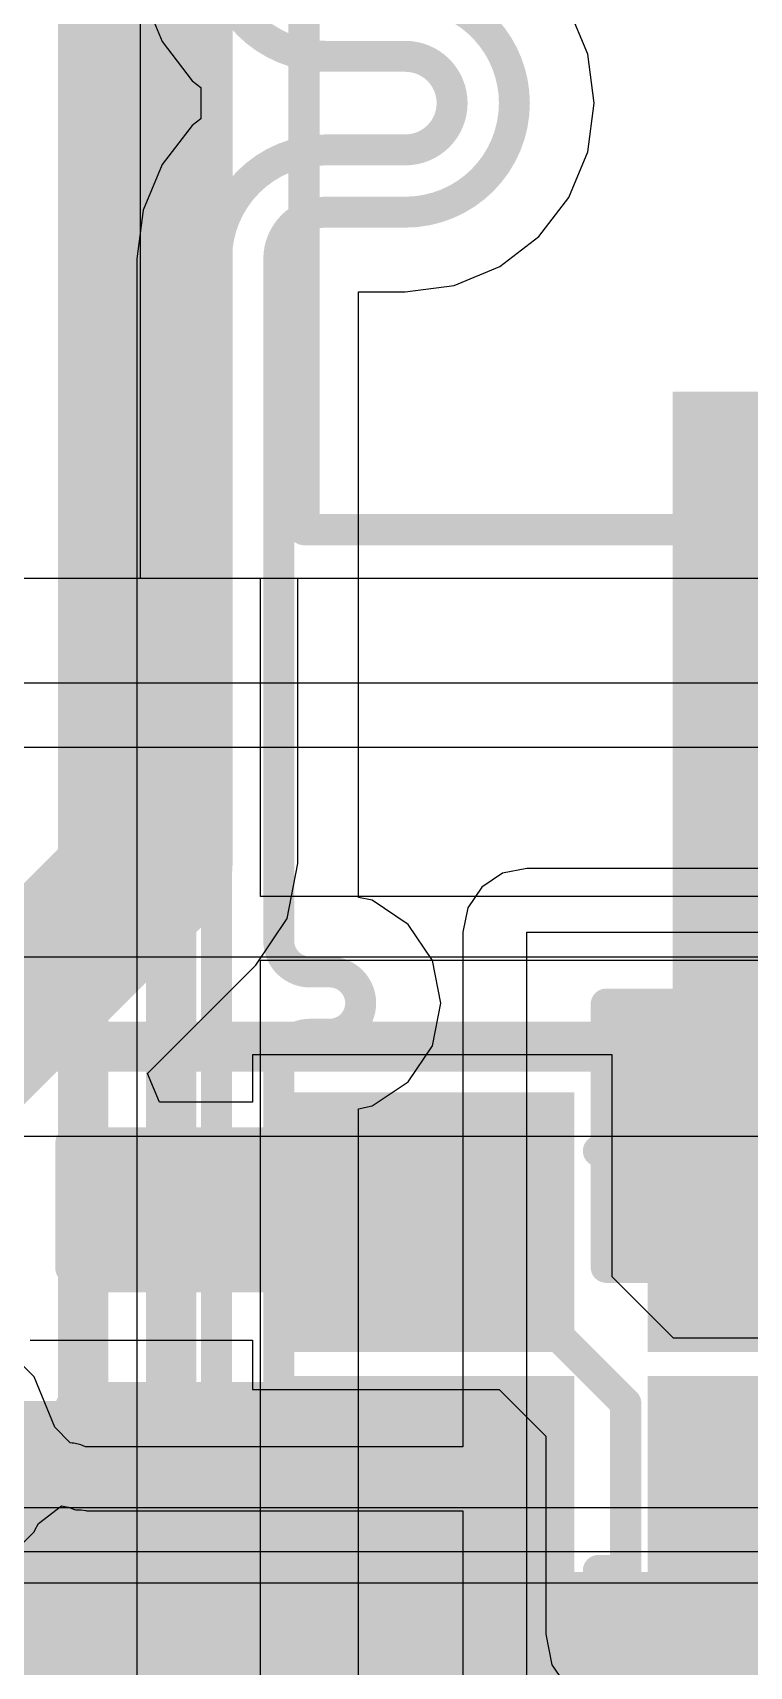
# Model space of a CAD drawing. Header units: inches. Extents: x 0 to 5271, y 0 to 5417.
# Drawn here: x 102.57 to 105.48, y 85.57 to 92.2 of the extents above; entities that cross this region are included whole.
import ezdxf

# ---------------------------------------------------------------- set-up
doc = ezdxf.new("R2010")
doc.units = ezdxf.units.IN
for name, color, linetype in [('Bottom Layer', 5, 'Continuous'), ('Bottom Overlay', 54, 'Continuous'), ('Bottom Paste', 16, 'Continuous'), ('Bottom Solder', 6, 'Continuous'), ('L2_GND1', 16, 'Continuous'), ('L3_SIG1', 76, 'Continuous'), ('L4_PWR', 90, 'Continuous'), ('L5_GND2', 156, 'Continuous'), ('L6_SIG2', 130, 'Continuous'), ('Top Layer', 1, 'Continuous'), ('Top Overlay', 2, 'Continuous'), ('Top Paste', 8, 'Continuous'), ('Top Solder', 216, 'Continuous')]:
    doc.layers.add(name, color=color, linetype=linetype)

# ---------------------------------------------------------------- blocks, each defined once
blk = doc.blocks.new('Q22FA12800090_B_414')
at = {"layer": 'Bottom Layer'}
for points in [[(-0.4749571399999999, 1.57499558), (0.4750435, 1.57499558), (0.4750435, 0.72499474), (-0.4749571399999999, 0.72499474)], [(0.97502726, 1.57499558), (1.9250279, 1.57499558), (1.9250279, 0.72499474), (0.97502726, 0.72499474)], [(-0.4749571399999999, 0.42498518), (0.4750435, 0.42498518), (0.4750435, -0.42501566), (-0.4749571399999999, -0.42501566)], [(0.97502726, 0.42498518), (1.9250279, 0.42498518), (1.9250279, -0.42501566), (0.97502726, -0.42501566)]]:
    blk.add_hatch(color=5, dxfattribs=at).paths.add_polyline_path(points)
at = {"layer": 'Bottom Paste'}
for points in [[(-0.4749571399999999, 1.57499558), (0.4750435, 1.57499558), (0.4750435, 0.72499474), (-0.4749571399999999, 0.72499474)], [(0.97502726, 1.57499558), (1.9250279, 1.57499558), (1.9250279, 0.72499474), (0.97502726, 0.72499474)], [(-0.4749571399999999, 0.42498518), (0.4750435, 0.42498518), (0.4750435, -0.42501566), (-0.4749571399999999, -0.42501566)], [(0.97502726, 0.42498518), (1.9250279, 0.42498518), (1.9250279, -0.42501566), (0.97502726, -0.42501566)]]:
    blk.add_hatch(color=16, dxfattribs=at).paths.add_polyline_path(points)
at = {"layer": 'Bottom Solder'}
for points in [[(-0.5765571399999999, 1.67659558), (0.5766435, 1.67659558), (0.5766435, 0.6233947400000001), (-0.5765571399999999, 0.6233947400000001)], [(0.8734272599999999, 1.67659558), (2.0266279, 1.67659558), (2.0266279, 0.6233947400000001), (0.8734272599999999, 0.6233947400000001)], [(-0.5765571399999999, 0.52658518), (0.5766435, 0.52658518), (0.5766435, -0.5266156599999999), (-0.5765571399999999, -0.5266156599999999)], [(0.8734272599999999, 0.52658518), (2.0266279, 0.52658518), (2.0266279, -0.5266156599999999), (0.8734272599999999, -0.5266156599999999)]]:
    blk.add_hatch(color=6, dxfattribs=at).paths.add_polyline_path(points)
at = {"layer": 'Bottom Overlay'}
for points in [[(0.77580998, 1.41318996, 0.127, 0.127, 0), (0.67420998, 1.41318996, 0.127, 0.127, 0)], [(-0.6973900199999999, 0.04158996, 0.127, 0.127, 0), (-0.6973900199999999, -0.11081004, 0.127, 0.127, 0)], [(-0.62119002, -0.03461004, 0.127, 0.127, 0), (-0.6973900199999999, 0.04158996, 0.127, 0.127, 0)], [(-0.62119002, -0.03461004, 0.127, 0.127, 0), (-0.6973900199999999, -0.11081004, 0.127, 0.127, 0)], [(0.77580998, -0.28861004, 0.127, 0.127, 0), (0.67420998, -0.28861004, 0.127, 0.127, 0)]]:
    blk.add_lwpolyline(points, format="xyseb", dxfattribs=at)
for points in [[(0.6424599799999999, 1.41318996, 0.0635, 0.0635, 1), (0.70595998, 1.41318996, 0.0635, 0.0635, 1)], [(0.74405998, 1.41318996, 0.0635, 0.0635, 1), (0.80755998, 1.41318996, 0.0635, 0.0635, 1)], [(-0.72914002, 0.04158996, 0.0635, 0.0635, 1), (-0.6656400199999999, 0.04158996, 0.0635, 0.0635, 1)], [(-0.72914002, 0.04158996, 0.0635, 0.0635, 1), (-0.6656400199999999, 0.04158996, 0.0635, 0.0635, 1)], [(-0.65294002, -0.03461004, 0.0635, 0.0635, 1), (-0.58944002, -0.03461004, 0.0635, 0.0635, 1)], [(-0.65294002, -0.03461004, 0.0635, 0.0635, 1), (-0.58944002, -0.03461004, 0.0635, 0.0635, 1)], [(-0.72914002, -0.11081004, 0.0635, 0.0635, 1), (-0.6656400199999999, -0.11081004, 0.0635, 0.0635, 1)], [(-0.72914002, -0.11081004, 0.0635, 0.0635, 1), (-0.6656400199999999, -0.11081004, 0.0635, 0.0635, 1)], [(0.6424599799999999, -0.28861004, 0.0635, 0.0635, 1), (0.70595998, -0.28861004, 0.0635, 0.0635, 1)], [(0.74405998, -0.28861004, 0.0635, 0.0635, 1), (0.80755998, -0.28861004, 0.0635, 0.0635, 1)]]:
    blk.add_lwpolyline(points, format="xyseb", close=True, dxfattribs=at)
blk = doc.blocks.new('RES_0603_467')
at = {"layer": 'Top Layer'}
for points in [[(-0.3809542799999999, 0.4444898399999999), (-0.38095428, -0.44451016), (-1.14295428, -0.4445101599999999), (-1.14295428, 0.4444898400000001)], [(1.14304572, 0.4444898399999999), (1.14304572, -0.44451016), (0.3810457199999999, -0.4445101599999999), (0.38104572, 0.4444898400000001)]]:
    blk.add_hatch(color=1, dxfattribs=at).paths.add_polyline_path(points)
at = {"layer": 'Top Paste'}
for points in [[(-0.3809542799999999, 0.4444898399999999), (-0.38095428, -0.44451016), (-1.14295428, -0.4445101599999999), (-1.14295428, 0.4444898400000001)], [(1.14304572, 0.4444898399999999), (1.14304572, -0.44451016), (0.3810457199999999, -0.4445101599999999), (0.38104572, 0.4444898400000001)]]:
    blk.add_hatch(color=8, dxfattribs=at).paths.add_polyline_path(points)
at = {"layer": 'Top Solder'}
for points in [[(-0.27935428, 0.5460898399999999), (-0.2793542800000001, -0.54611016), (-1.24455428, -0.5461101599999999), (-1.24455428, 0.54608984)], [(1.24464572, 0.5460898399999999), (1.24464572, -0.54611016), (0.2794457199999999, -0.5461101599999999), (0.2794457200000001, 0.54608984)]]:
    blk.add_hatch(color=216, dxfattribs=at).paths.add_polyline_path(points)
at = {"layer": 'Top Overlay'}
for points in [[(-1.21915428, 0.53338984, 0.127, 0.127, 0), (1.21924572, 0.53338984, 0.127, 0.127, 0)], [(-1.21915428, -0.53341016, 0.127, 0.127, 0), (-1.21915428, 0.53338984, 0.127, 0.127, 0)], [(1.21924572, -0.53341016, 0.127, 0.127, 0), (1.21924572, 0.53338984, 0.127, 0.127, 0)], [(-1.21915428, -0.53341016, 0.127, 0.127, 0), (1.21924572, -0.53341016, 0.127, 0.127, 0)]]:
    blk.add_lwpolyline(points, format="xyseb", dxfattribs=at)
for points in [[(-1.25090428, 0.53338984, 0.0635, 0.0635, 1), (-1.18740428, 0.53338984, 0.0635, 0.0635, 1)], [(-1.25090428, 0.53338984, 0.0635, 0.0635, 1), (-1.18740428, 0.53338984, 0.0635, 0.0635, 1)], [(1.18749572, 0.53338984, 0.0635, 0.0635, 1), (1.25099572, 0.53338984, 0.0635, 0.0635, 1)], [(1.18749572, 0.53338984, 0.0635, 0.0635, 1), (1.25099572, 0.53338984, 0.0635, 0.0635, 1)], [(-1.25090428, -0.53341016, 0.0635, 0.0635, 1), (-1.18740428, -0.53341016, 0.0635, 0.0635, 1)], [(-1.25090428, -0.53341016, 0.0635, 0.0635, 1), (-1.18740428, -0.53341016, 0.0635, 0.0635, 1)], [(1.18749572, -0.53341016, 0.0635, 0.0635, 1), (1.25099572, -0.53341016, 0.0635, 0.0635, 1)], [(1.18749572, -0.53341016, 0.0635, 0.0635, 1), (1.25099572, -0.53341016, 0.0635, 0.0635, 1)]]:
    blk.add_lwpolyline(points, format="xyseb", close=True, dxfattribs=at)
blk = doc.blocks.new('HR911130C_519')
at = {"layer": 'Top Overlay'}
for points in [[(-8.00102032, -8.56943422, 0.127, 0.127, 0), (-8.00102032, 12.76656578, 0.127, 0.127, 0)], [(-8.00102032, -8.56943422, 0.127, 0.127, 0), (8.000979679999999, -8.56943422, 0.127, 0.127, 0)]]:
    blk.add_lwpolyline(points, format="xyseb", dxfattribs=at)
blk.add_lwpolyline([(-8.03277032, -8.56943422, 0.0635, 0.0635, 1), (-7.96927032, -8.56943422, 0.0635, 0.0635, 1)], format="xyseb", close=True, dxfattribs=at)
blk.add_lwpolyline([(-8.03277032, -8.56943422, 0.0635, 0.0635, 1), (-7.96927032, -8.56943422, 0.0635, 0.0635, 1)], format="xyseb", close=True, dxfattribs=at)
blk = doc.blocks.new('CAP_0402_B_595')
at = {"layer": 'Bottom Layer'}
for points in [[(-0.2412746, 0.31749746), (-0.2412746, -0.31750254), (-0.6984746, -0.31750254), (-0.6984746, 0.31749746)], [(0.6985254, 0.31749746), (0.6985254, -0.31750254), (0.2413254, -0.31750254), (0.2413254, 0.31749746)]]:
    blk.add_hatch(color=5, dxfattribs=at).paths.add_polyline_path(points)
at = {"layer": 'Bottom Paste'}
for points in [[(-0.2412746, 0.31749746), (-0.2412746, -0.31750254), (-0.6984746, -0.31750254), (-0.6984746, 0.31749746)], [(0.6985254, 0.31749746), (0.6985254, -0.31750254), (0.2413254, -0.31750254), (0.2413254, 0.31749746)]]:
    blk.add_hatch(color=16, dxfattribs=at).paths.add_polyline_path(points)
at = {"layer": 'Bottom Solder'}
for points in [[(-0.18127472, 0.37749734), (-0.1812747199999999, -0.37750242), (-0.75847448, -0.37750242), (-0.75847448, 0.37749734)], [(0.75852528, 0.37749734), (0.75852528, -0.37750242), (0.18132552, -0.37750242), (0.18132552, 0.37749734)]]:
    blk.add_hatch(color=6, dxfattribs=at).paths.add_polyline_path(points)
at = {"layer": 'Bottom Overlay'}
for points in [[(-0.7873745999999999, 0.40639746, 0.127, 0.127, 0), (-0.2793746, 0.40639746, 0.127, 0.127, 0)], [(-0.7873745999999999, 0.40639746, 0.127, 0.127, 0), (-0.7873745999999999, -0.40640254, 0.127, 0.127, 0)], [(0.2794254, 0.40639746, 0.127, 0.127, 0), (0.7874253999999999, 0.40639746, 0.127, 0.127, 0)], [(0.7874253999999999, 0.40639746, 0.127, 0.127, 0), (0.7874253999999999, -0.40640254, 0.127, 0.127, 0)], [(-0.7873745999999999, -0.40640254, 0.127, 0.127, 0), (-0.2793746, -0.40640254, 0.127, 0.127, 0)], [(0.2794254, -0.40640254, 0.127, 0.127, 0), (0.7874253999999999, -0.40640254, 0.127, 0.127, 0)]]:
    blk.add_lwpolyline(points, format="xyseb", dxfattribs=at)
for points in [[(-0.8191246, 0.40639746, 0.0635, 0.0635, 1), (-0.7556246, 0.40639746, 0.0635, 0.0635, 1)], [(-0.8191246, 0.40639746, 0.0635, 0.0635, 1), (-0.7556246, 0.40639746, 0.0635, 0.0635, 1)], [(-0.3111246, 0.40639746, 0.0635, 0.0635, 1), (-0.2476246, 0.40639746, 0.0635, 0.0635, 1)], [(0.2476754, 0.40639746, 0.0635, 0.0635, 1), (0.3111754, 0.40639746, 0.0635, 0.0635, 1)], [(0.7556754, 0.40639746, 0.0635, 0.0635, 1), (0.8191754, 0.40639746, 0.0635, 0.0635, 1)], [(0.7556754, 0.40639746, 0.0635, 0.0635, 1), (0.8191754, 0.40639746, 0.0635, 0.0635, 1)], [(-0.8191246, -0.40640254, 0.0635, 0.0635, 1), (-0.7556246, -0.40640254, 0.0635, 0.0635, 1)], [(-0.8191246, -0.40640254, 0.0635, 0.0635, 1), (-0.7556246, -0.40640254, 0.0635, 0.0635, 1)], [(-0.3111246, -0.40640254, 0.0635, 0.0635, 1), (-0.2476246, -0.40640254, 0.0635, 0.0635, 1)], [(0.2476754, -0.40640254, 0.0635, 0.0635, 1), (0.3111754, -0.40640254, 0.0635, 0.0635, 1)], [(0.7556754, -0.40640254, 0.0635, 0.0635, 1), (0.8191754, -0.40640254, 0.0635, 0.0635, 1)], [(0.7556754, -0.40640254, 0.0635, 0.0635, 1), (0.8191754, -0.40640254, 0.0635, 0.0635, 1)]]:
    blk.add_lwpolyline(points, format="xyseb", close=True, dxfattribs=at)

msp = doc.modelspace()

# ---------------------------------------------------------------- hatches: boundary and pattern name
at = {"layer": 'Bottom Layer'}
for points in [[(105.16694232, 87.17000091999999), (106.58134132, 87.17000091999999), (106.58134132, 90.7421858), (105.16694232, 90.7421858)], [(105.16694232, 86.89045868), (107.21634132, 86.89045868), (107.21634132, 87.37416103999999), (105.16694232, 87.37416103999999)], [(104.6239081, 85.69150248), (104.6239081, 86.64914852), (101.91180786, 86.64914852), (101.91180786, 85.69150248)]]:
    msp.add_hatch(color=5, dxfattribs=at).paths.add_polyline_path(points)

# ---------------------------------------------------------------- linework, layer by layer
for p, q in [((103.007541, 110.00000098), (103.007541, 89.98614463999999)), ((103.007541, 89.98614463999999), (139.39500696, 89.98614463999999)), ((103.64735684, 88.82908828), (103.64735684, 89.98614463999999)), ((103.64735684, 89.98614463999999), (106.5484026, 89.98614463999999)), ((103.60300336, 88.60610168), (103.64735684, 88.82908828)), ((103.47668916, 88.41705963999999), (103.60300336, 88.60610168)), ((103.03722598, 87.97759646), (103.47668916, 88.41705963999999)), ((104.92095856, 88.053164), (103.46295792, 88.053164)), ((103.46295792, 88.053164), (103.46295792, 87.86026369999999)), ((104.92095856, 87.15297276), (104.92095856, 88.053164)), ((103.08582888, 87.86026369999999), (103.03722598, 87.97759646)), ((103.46295792, 87.86026369999999), (103.08582888, 87.86026369999999)), ((105.17077772, 86.9031536), (104.92095856, 87.15297276)), ((102.56167956, 86.8950637), (103.46295792, 86.8950637)), ((103.46295792, 86.8950637), (103.46295792, 86.69516316)), ((106.37094296, 86.9031536), (105.17077772, 86.9031536)), ((103.46295792, 86.69516316), (104.46314896, 86.69516316)), ((104.46314896, 86.69516316), (104.65272186, 86.50559026)), ((104.65272186, 86.50559026), (104.65272186, 85.70297312)), ((104.65272186, 85.70297312), (104.6773624, 85.5790897)), ((104.6773624, 85.5790897), (104.72350912, 85.5100271))]:
    msp.add_line(p, q, dxfattribs=at)
for points in [[(103.06466052, 88.82908828, 0.635, 0.635, 0), (103.06466052, 95.84238388, 0.635, 0.635, 0)], [(101.73857732, 87.50300508, 0.635, 0.635, 0), (103.06466052, 88.82908828, 0.635, 0.635, 0)], [(103.13317956, 87.37416358, 0.127, 0.127, 0), (103.13317956, 87.3776637, 0.127, 0.127, 0)], [(103.13317956, 87.37416358, 0.127, 0.127, 0), (104.19195824, 87.37416358, 0.127, 0.127, 0)], [(104.19195824, 87.37416358, 0.127, 0.127, 0), (104.24195814, 87.37416358, 0.127, 0.127, 0)], [(104.24195814, 87.37416358, 0.127, 0.127, 0), (104.97644232, 86.63967939999999, 0.127, 0.127, 0)], [(104.97644232, 85.70297312, 0.127, 0.127, 0), (104.97644232, 86.63967939999999, 0.127, 0.127, 0)], [(104.97644232, 85.70297312, 0.127, 0.127, 0), (105.25763556, 85.42177987999999, 0.127, 0.127, 0)]]:
    msp.add_lwpolyline(points, format="xyseb", dxfattribs=at)
for points in [[(102.90591052, 88.82908828, 0.3175, 0.3175, 1), (103.22341052, 88.82908828, 0.3175, 0.3175, 1)], [(102.90591052, 88.82908828, 0.3175, 0.3175, 1), (103.22341052, 88.82908828, 0.3175, 0.3175, 1)], [(103.10142956, 87.3776637, 0.0635, 0.0635, 1), (103.16492956, 87.3776637, 0.0635, 0.0635, 1)], [(103.10142956, 87.37416358, 0.0635, 0.0635, 1), (103.16492956, 87.37416358, 0.0635, 0.0635, 1)], [(103.10142956, 87.37416358, 0.0635, 0.0635, 1), (103.16492956, 87.37416358, 0.0635, 0.0635, 1)], [(104.16020824, 87.37416358, 0.0635, 0.0635, 1), (104.22370824, 87.37416358, 0.0635, 0.0635, 1)], [(104.16020824, 87.37416358, 0.0635, 0.0635, 1), (104.22370824, 87.37416358, 0.0635, 0.0635, 1)], [(104.21020814, 87.37416358, 0.0635, 0.0635, 1), (104.27370814, 87.37416358, 0.0635, 0.0635, 1)], [(104.21020814, 87.37416358, 0.0635, 0.0635, 1), (104.27370814, 87.37416358, 0.0635, 0.0635, 1)], [(104.94469232, 86.63967939999999, 0.0635, 0.0635, 1), (105.00819232, 86.63967939999999, 0.0635, 0.0635, 1)], [(104.94469232, 86.63967939999999, 0.0635, 0.0635, 1), (105.00819232, 86.63967939999999, 0.0635, 0.0635, 1)], [(104.94469232, 85.70297312, 0.0635, 0.0635, 1), (105.00819232, 85.70297312, 0.0635, 0.0635, 1)], [(104.94469232, 85.70297312, 0.0635, 0.0635, 1), (105.00819232, 85.70297312, 0.0635, 0.0635, 1)]]:
    msp.add_lwpolyline(points, format="xyseb", close=True, dxfattribs=at)
at = {"layer": 'L2_GND1'}
for p, q in [((105.56294356, 89.56039999999999), (102.14911752, 89.56039999999999)), ((102.14911752, 89.30142414), (105.56294356, 89.30142414)), ((115.96866824, 86.03676722), (97.05099716, 86.03676722))]:
    msp.add_line(p, q, dxfattribs=at)
msp.add_lwpolyline([(56.93530396, 85.6742, 0.2032, 0.2032, 0), (116.97184632, 85.6742, 0.2032, 0.2032, 0)], format="xyseb", dxfattribs=at)
at = {"layer": 'L3_SIG1'}
for p, q in [((103.01963648, 92.34711782), (103.09612604, 92.16245219999999)), ((104.8222186, 92.1113347), (104.74572904, 92.29600032)), ((103.09612604, 92.16245219999999), (103.21780728, 92.00387492)), ((104.84831202, 91.91316898), (104.8222186, 92.1113347)), ((103.21780728, 92.00387492), (103.25327076, 91.9766639)), ((103.25327076, 91.9766639), (103.25327076, 91.84966136)), ((104.8222186, 91.71499056), (104.84831456, 91.91315628)), ((104.84831456, 91.91316898), (104.84831202, 91.91316898)), ((104.84831456, 91.91315881999999), (104.84831456, 91.91316898)), ((104.84831456, 91.91315628), (104.84831456, 91.91315881999999)), ((103.25327076, 91.84966136), (103.21780728, 91.82245033999999)), ((103.21780728, 91.82245033999999), (103.09612604, 91.6638756)), ((104.74572904, 91.5303224), (104.8222186, 91.71499056)), ((103.09612604, 91.6638756), (103.01963648, 91.47920744)), ((104.6240478, 91.37174766), (104.74572904, 91.5303224)), ((103.01963648, 91.47920744), (102.9935456, 91.28103664)), ((104.46547052, 91.25006642), (104.6240478, 91.37174766)), ((102.9935456, 91.28103664), (102.99389104, 91.28103664)), ((102.99389104, 91.28103664), (102.99389104, 90.61593509999999)), ((104.2808049, 91.17357686), (104.46547052, 91.25006642)), ((103.8924262, 90.61594779999999), (103.8924262, 91.14783141999999)), ((103.8924262, 91.14783141999999), (104.0826341, 91.14783141999999)), ((104.0826341, 91.14748597999998), (104.2808049, 91.17357686)), ((104.0826341, 91.14783141999999), (104.0826341, 91.14748597999998)), ((102.99389104, 90.61593509999999), (102.99389104, 81.51865078)), ((103.89242874, 90.61593509999999), (103.8924262, 90.61594779999999)), ((103.89242874, 89.74761832), (103.89242874, 90.61593509999999)), ((103.89242874, 88.69117643999999), (103.89242874, 89.74761832)), ((103.94824778, 88.6800741), (103.89242874, 88.69117643999999)), ((104.09480324, 88.58214948), (103.94824778, 88.6800741)), ((104.19272786, 88.43559402), (104.09480324, 88.58214948)), ((104.22711692, 88.26272416), (104.19272786, 88.43559402)), ((104.19272786, 88.08984159999999), (104.22711946, 88.26271145999999)), ((104.22711946, 88.26272416), (104.22711692, 88.26272416)), ((104.22711946, 88.26271399999999), (104.22711946, 88.26272416)), ((104.22711946, 88.26271145999999), (104.22711946, 88.26271399999999)), ((104.09480324, 87.94328614), (104.19272786, 88.08984159999999)), ((103.94824778, 87.84536152), (104.09480324, 87.94328614)), ((103.89242874, 87.83425917999999), (103.94824778, 87.84536152)), ((103.89242874, 87.69479285999999), (103.89242874, 87.83425917999999)), ((103.89242874, 78.6378412), (103.89242874, 87.69479285999999))]:
    msp.add_line(p, q, dxfattribs=at)
for points in [[(103.75922098, 92.10294508, 0.1255649, 0.1255649, -0.4142135623730951), (103.31687744, 92.54528862, 0.1255649, 0.1255649, 0)], [(104.0826341, 92.35550744, 0.1255649, 0.1255649, -0.4142135623730951), (104.52497764, 91.91316389999999, 0.1255649, 0.1255649, 0)], [(103.75922098, 92.10294508, 0.1255649, 0.1255649, 0), (104.0826341, 92.10294508, 0.1255649, 0.1255649, 0)], [(104.0826341, 92.10294508, 0.1255649, 0.1255649, -0.4142135623730951), (104.27241528, 91.91316389999999, 0.1255649, 0.1255649, 0)], [(104.27241528, 91.91316135999999, 0.1255649, 0.1255649, -0.4142135623730951), (104.0826341, 91.72338017999999, 0.1255649, 0.1255649, 0)], [(104.52497764, 91.91316135999999, 0.1255649, 0.1255649, -0.4142135623730951), (104.0826341, 91.47081782, 0.1255649, 0.1255649, 0)], [(104.27241528, 91.91316135999999, 0.1255649, 0.1255649, 0), (104.27241528, 91.91316389999999, 0.1255649, 0.1255649, 0)], [(104.52497764, 91.91316135999999, 0.1255649, 0.1255649, 0), (104.52497764, 91.91316389999999, 0.1255649, 0.1255649, 0)], [(103.31687744, 91.28103664, 0.1255649, 0.1255649, -0.4142135623730951), (103.75922098, 91.72338017999999, 0.1255649, 0.1255649, 0)], [(103.75922098, 91.72338017999999, 0.1255649, 0.1255649, 0), (104.0826341, 91.72338017999999, 0.1255649, 0.1255649, 0)], [(103.5694398, 91.28103664, 0.1255649, 0.1255649, -0.4142135623730951), (103.75922098, 91.47081782, 0.1255649, 0.1255649, 0)], [(103.75922098, 91.47081782, 0.1255649, 0.1255649, 0), (104.0826341, 91.47081782, 0.1255649, 0.1255649, 0)], [(103.31687744, 90.61593509999999, 0.1255649, 0.1255649, 0), (103.31687744, 91.28103664, 0.1255649, 0.1255649, 0)], [(103.5694398, 90.61593509999999, 0.1255649, 0.1255649, 0), (103.5694398, 91.28103664, 0.1255649, 0.1255649, 0)], [(103.31687744, 78.39943933999999, 0.1255649, 0.1255649, 0), (103.31687744, 90.61593509999999, 0.1255649, 0.1255649, 0)], [(103.5694398, 90.61593509999999, 0.1255649, 0.1255649, 0), (103.56944234, 90.61593509999999, 0.1255649, 0.1255649, 0)], [(103.56944234, 89.74761832, 0.1255649, 0.1255649, 0), (103.56944234, 90.61593509999999, 0.1255649, 0.1255649, 0)], [(103.56944234, 88.51528144, 0.1255649, 0.1255649, 0), (103.56944234, 89.74761832, 0.1255649, 0.1255649, 0)], [(103.69572352, 88.38900026, 0.1255649, 0.1255649, -0.4142135623730951), (103.56944234, 88.51528144, 0.1255649, 0.1255649, 0)], [(103.69572352, 88.38900026, 0.1255649, 0.1255649, 0), (103.77537284, 88.38900026, 0.1255649, 0.1255649, 0)], [(103.77537284, 88.38900026, 0.1255649, 0.1255649, -0.4142135623730951), (103.90165402, 88.26271908, 0.1255649, 0.1255649, 0)], [(103.90165402, 88.26271653999999, 0.1255649, 0.1255649, -0.4142135623730951), (103.77537284, 88.13643536000001, 0.1255649, 0.1255649, 0)], [(103.90165402, 88.26271653999999, 0.1255649, 0.1255649, 0), (103.90165402, 88.26271908, 0.1255649, 0.1255649, 0)], [(103.56944234, 88.01015418, 0.1255649, 0.1255649, -0.4142135623730951), (103.69572352, 88.13643536000001, 0.1255649, 0.1255649, 0)], [(103.69572352, 88.13643536000001, 0.1255649, 0.1255649, 0), (103.77537284, 88.13643536000001, 0.1255649, 0.1255649, 0)], [(103.56944234, 87.69479285999999, 0.1255649, 0.1255649, 0), (103.56944234, 88.01015418, 0.1255649, 0.1255649, 0)], [(103.56944234, 78.50405432, 0.1255649, 0.1255649, 0), (103.56944234, 87.69479285999999, 0.1255649, 0.1255649, 0)]]:
    msp.add_lwpolyline(points, format="xyseb", dxfattribs=at)
for points in [[(103.72782912, 92.10294508, 0.06278117999999999, 0.06278117999999999, 1), (103.79061284, 92.10294508, 0.06278117999999999, 0.06278117999999999, 1)], [(103.72782912, 92.10294508, 0.06278117999999999, 0.06278117999999999, 1), (103.79061284, 92.10294508, 0.06278117999999999, 0.06278117999999999, 1)], [(104.05124224, 92.10294508, 0.06278117999999999, 0.06278117999999999, 1), (104.11402596, 92.10294508, 0.06278117999999999, 0.06278117999999999, 1)], [(104.05124224, 92.10294508, 0.06278117999999999, 0.06278117999999999, 1), (104.11402596, 92.10294508, 0.06278117999999999, 0.06278117999999999, 1)], [(104.24102342, 91.91316389999999, 0.06278117999999999, 0.06278117999999999, 1), (104.30380714, 91.91316389999999, 0.06278117999999999, 0.06278117999999999, 1)], [(104.24102342, 91.91316389999999, 0.06278117999999999, 0.06278117999999999, 1), (104.30380714, 91.91316389999999, 0.06278117999999999, 0.06278117999999999, 1)], [(104.24102342, 91.91316135999999, 0.06278117999999999, 0.06278117999999999, 1), (104.30380714, 91.91316135999999, 0.06278117999999999, 0.06278117999999999, 1)], [(104.24102342, 91.91316135999999, 0.06278117999999999, 0.06278117999999999, 1), (104.30380714, 91.91316135999999, 0.06278117999999999, 0.06278117999999999, 1)], [(104.49358578, 91.91316389999999, 0.06278117999999999, 0.06278117999999999, 1), (104.5563695, 91.91316389999999, 0.06278117999999999, 0.06278117999999999, 1)], [(104.49358578, 91.91316389999999, 0.06278117999999999, 0.06278117999999999, 1), (104.5563695, 91.91316389999999, 0.06278117999999999, 0.06278117999999999, 1)], [(104.49358578, 91.91316135999999, 0.06278117999999999, 0.06278117999999999, 1), (104.5563695, 91.91316135999999, 0.06278117999999999, 0.06278117999999999, 1)], [(104.49358578, 91.91316135999999, 0.06278117999999999, 0.06278117999999999, 1), (104.5563695, 91.91316135999999, 0.06278117999999999, 0.06278117999999999, 1)], [(103.72782912, 91.72338017999999, 0.06278117999999999, 0.06278117999999999, 1), (103.79061284, 91.72338017999999, 0.06278117999999999, 0.06278117999999999, 1)], [(103.72782912, 91.72338017999999, 0.06278117999999999, 0.06278117999999999, 1), (103.79061284, 91.72338017999999, 0.06278117999999999, 0.06278117999999999, 1)], [(104.05124224, 91.72338017999999, 0.06278117999999999, 0.06278117999999999, 1), (104.11402596, 91.72338017999999, 0.06278117999999999, 0.06278117999999999, 1)], [(104.05124224, 91.72338017999999, 0.06278117999999999, 0.06278117999999999, 1), (104.11402596, 91.72338017999999, 0.06278117999999999, 0.06278117999999999, 1)], [(103.72782912, 91.47081782, 0.06278117999999999, 0.06278117999999999, 1), (103.79061284, 91.47081782, 0.06278117999999999, 0.06278117999999999, 1)], [(103.72782912, 91.47081782, 0.06278117999999999, 0.06278117999999999, 1), (103.79061284, 91.47081782, 0.06278117999999999, 0.06278117999999999, 1)], [(104.05124224, 91.47081782, 0.06278117999999999, 0.06278117999999999, 1), (104.11402596, 91.47081782, 0.06278117999999999, 0.06278117999999999, 1)], [(104.05124224, 91.47081782, 0.06278117999999999, 0.06278117999999999, 1), (104.11402596, 91.47081782, 0.06278117999999999, 0.06278117999999999, 1)], [(103.28548558, 91.28103664, 0.06278117999999999, 0.06278117999999999, 1), (103.3482693, 91.28103664, 0.06278117999999999, 0.06278117999999999, 1)], [(103.28548558, 91.28103664, 0.06278117999999999, 0.06278117999999999, 1), (103.3482693, 91.28103664, 0.06278117999999999, 0.06278117999999999, 1)], [(103.53804794, 91.28103664, 0.06278117999999999, 0.06278117999999999, 1), (103.60083166, 91.28103664, 0.06278117999999999, 0.06278117999999999, 1)], [(103.53804794, 91.28103664, 0.06278117999999999, 0.06278117999999999, 1), (103.60083166, 91.28103664, 0.06278117999999999, 0.06278117999999999, 1)], [(103.28548558, 90.61593509999999, 0.06278117999999999, 0.06278117999999999, 1), (103.3482693, 90.61593509999999, 0.06278117999999999, 0.06278117999999999, 1)], [(103.28548558, 90.61593509999999, 0.06278117999999999, 0.06278117999999999, 1), (103.3482693, 90.61593509999999, 0.06278117999999999, 0.06278117999999999, 1)], [(103.53804794, 90.61593509999999, 0.06278117999999999, 0.06278117999999999, 1), (103.60083166, 90.61593509999999, 0.06278117999999999, 0.06278117999999999, 1)], [(103.53804794, 90.61593509999999, 0.06278117999999999, 0.06278117999999999, 1), (103.60083166, 90.61593509999999, 0.06278117999999999, 0.06278117999999999, 1)], [(103.53805048, 90.61593509999999, 0.06278117999999999, 0.06278117999999999, 1), (103.6008342, 90.61593509999999, 0.06278117999999999, 0.06278117999999999, 1)], [(103.53805048, 90.61593509999999, 0.06278117999999999, 0.06278117999999999, 1), (103.6008342, 90.61593509999999, 0.06278117999999999, 0.06278117999999999, 1)], [(103.53805048, 89.74761832, 0.06278117999999999, 0.06278117999999999, 1), (103.6008342, 89.74761832, 0.06278117999999999, 0.06278117999999999, 1)], [(103.53805048, 89.74761832, 0.06278117999999999, 0.06278117999999999, 1), (103.6008342, 89.74761832, 0.06278117999999999, 0.06278117999999999, 1)], [(103.53805048, 88.51528144, 0.06278117999999999, 0.06278117999999999, 1), (103.6008342, 88.51528144, 0.06278117999999999, 0.06278117999999999, 1)], [(103.53805048, 88.51528144, 0.06278117999999999, 0.06278117999999999, 1), (103.6008342, 88.51528144, 0.06278117999999999, 0.06278117999999999, 1)], [(103.66433166, 88.38900026, 0.06278117999999999, 0.06278117999999999, 1), (103.72711538, 88.38900026, 0.06278117999999999, 0.06278117999999999, 1)], [(103.66433166, 88.38900026, 0.06278117999999999, 0.06278117999999999, 1), (103.72711538, 88.38900026, 0.06278117999999999, 0.06278117999999999, 1)], [(103.74398098, 88.38900026, 0.06278117999999999, 0.06278117999999999, 1), (103.8067647, 88.38900026, 0.06278117999999999, 0.06278117999999999, 1)], [(103.74398098, 88.38900026, 0.06278117999999999, 0.06278117999999999, 1), (103.8067647, 88.38900026, 0.06278117999999999, 0.06278117999999999, 1)], [(103.87026216, 88.26271908, 0.06278117999999999, 0.06278117999999999, 1), (103.93304588, 88.26271908, 0.06278117999999999, 0.06278117999999999, 1)], [(103.87026216, 88.26271908, 0.06278117999999999, 0.06278117999999999, 1), (103.93304588, 88.26271908, 0.06278117999999999, 0.06278117999999999, 1)], [(103.87026216, 88.26271653999999, 0.06278117999999999, 0.06278117999999999, 1), (103.93304588, 88.26271653999999, 0.06278117999999999, 0.06278117999999999, 1)], [(103.87026216, 88.26271653999999, 0.06278117999999999, 0.06278117999999999, 1), (103.93304588, 88.26271653999999, 0.06278117999999999, 0.06278117999999999, 1)], [(103.66433166, 88.13643536000001, 0.06278117999999999, 0.06278117999999999, 1), (103.72711538, 88.13643536000001, 0.06278117999999999, 0.06278117999999999, 1)], [(103.66433166, 88.13643536000001, 0.06278117999999999, 0.06278117999999999, 1), (103.72711538, 88.13643536000001, 0.06278117999999999, 0.06278117999999999, 1)], [(103.74398098, 88.13643536000001, 0.06278117999999999, 0.06278117999999999, 1), (103.8067647, 88.13643536000001, 0.06278117999999999, 0.06278117999999999, 1)], [(103.74398098, 88.13643536000001, 0.06278117999999999, 0.06278117999999999, 1), (103.8067647, 88.13643536000001, 0.06278117999999999, 0.06278117999999999, 1)], [(103.53805048, 88.01015418, 0.06278117999999999, 0.06278117999999999, 1), (103.6008342, 88.01015418, 0.06278117999999999, 0.06278117999999999, 1)], [(103.53805048, 88.01015418, 0.06278117999999999, 0.06278117999999999, 1), (103.6008342, 88.01015418, 0.06278117999999999, 0.06278117999999999, 1)], [(103.53805048, 87.69479285999999, 0.06278117999999999, 0.06278117999999999, 1), (103.6008342, 87.69479285999999, 0.06278117999999999, 0.06278117999999999, 1)], [(103.53805048, 87.69479285999999, 0.06278117999999999, 0.06278117999999999, 1), (103.6008342, 87.69479285999999, 0.06278117999999999, 0.06278117999999999, 1)]]:
    msp.add_lwpolyline(points, format="xyseb", close=True, dxfattribs=at)
at = {"layer": 'L4_PWR'}
for p, q in [((104.57545506, 88.80897402), (104.47634934, 88.78926107999999)), ((105.89078898, 88.80897402), (104.57545506, 88.80897402)), ((104.39233122, 88.733122), (104.33619214, 88.64910388)), ((104.47634934, 88.78926107999999), (104.39233122, 88.733122)), ((104.33619214, 88.64910388), (104.3164792, 88.54999816)), ((104.3164792, 88.54999816), (104.3164792, 86.4623874)), ((104.57545506, 81.53399999999999), (104.57545506, 88.54999816)), ((104.57545506, 88.54999816), (107.36055744, 88.54999816)), ((102.57747328, 86.74617651999999), (102.42162904, 86.90202076)), ((102.66181398, 86.5425625), (102.57747328, 86.74617651999999)), ((102.72355376, 86.47965178), (102.66181398, 86.5425625)), ((102.73084864, 86.47711939999999), (102.72355376, 86.47965178)), ((102.73857278, 86.47711939999999), (102.73084864, 86.47711939999999)), ((102.76608098, 86.4716457), (102.73857278, 86.47711939999999)), ((102.78620286, 86.46330941999999), (102.76608098, 86.4716457)), ((102.79138192, 86.4623874), (102.78620286, 86.46330941999999)), ((104.3164792, 86.4623874), (102.79138192, 86.4623874)), ((102.59431094, 86.15158792), (102.6880344, 86.22312194)), ((102.6880344, 86.22312194), (102.71554006, 86.21764824)), ((102.71554006, 86.21764824), (102.71699548, 86.21764824)), ((102.71699548, 86.21764824), (102.74081052, 86.20834167999999)), ((102.74081052, 86.20834167999999), (102.74598958, 86.20741966)), ((102.5800082, 86.124669), (102.59431094, 86.15158792)), ((102.74598958, 86.20741966), (102.76840508, 86.20787177999999)), ((102.76840508, 86.20787177999999), (102.78618508, 86.20433356)), ((102.78618508, 86.20433356), (102.78646702, 86.20438944)), ((102.78646702, 86.20438944), (102.79138192, 86.20341153999999)), ((102.79138192, 86.20341153999999), (104.3164792, 86.20341153999999)), ((104.3164792, 86.20341153999999), (104.3164792, 81.53399999999999)), ((102.42162904, 85.96270335999999), (102.57747328, 86.1185476)), ((102.57747328, 86.1185476), (102.5800082, 86.124669))]:
    msp.add_line(p, q, dxfattribs=at)
at = {"layer": 'L5_GND2'}
msp.add_line((116.08199796, 85.90976722), (98.75519999999999, 85.90976722), dxfattribs=at)
msp.add_lwpolyline([(98.75519999999999, 85.54719999999999, 0.2032, 0.2032, 0), (121.3358, 85.54719999999999, 0.2032, 0.2032, 0)], format="xyseb", dxfattribs=at)
at = {"layer": 'L6_SIG2'}
for p, q in [((106.83362682, 88.4485277), (96.14832688, 88.4485277)), ((102.36123292, 87.72339326), (106.68345694, 87.72339326)), ((107.40556116, 86.21552987999999), (97.1740373, 86.21552987999999))]:
    msp.add_line(p, q, dxfattribs=at)
for points in [[(96.14832688, 88.08596048, 0.2032, 0.2032, 0), (106.83363952, 88.08596048, 0.2032, 0.2032, 0)], [(97.02385725999999, 85.85296266, 0.2032, 0.2032, 0), (115.99580814, 85.85296266, 0.2032, 0.2032, 0)]]:
    msp.add_lwpolyline(points, format="xyseb", dxfattribs=at)
at = {"layer": 'Top Layer'}
for p, q in [((102.362, 89.98615733999999), (138.74946596, 89.98615733999999)), ((103.49574424, 88.69569002), (103.49574424, 89.98615733999999)), ((103.49574424, 89.98615733999999), (106.3244, 89.98615733999999)), ((105.73598868, 88.69569002), (103.49574424, 88.69569002)), ((103.49574424, 85.31256241999999), (103.49574424, 88.43671416)), ((103.49574424, 88.43671416), (105.73598868, 88.43671416))]:
    msp.add_line(p, q, dxfattribs=at)
for points in [[(102.77629432, 85.6933516, 0.2032, 0.2032, 0), (102.77629432, 93.77427524, 0.2032, 0.2032, 0)], [(103.13317702, 85.31254971999999, 0.2032, 0.2032, 0), (103.13317702, 93.6264447, 0.2032, 0.2032, 0)], [(102.30508876, 85.22214604, 0.2032, 0.2032, 0), (102.77629432, 85.6933516, 0.2032, 0.2032, 0)]]:
    msp.add_lwpolyline(points, format="xyseb", dxfattribs=at)
msp.add_lwpolyline([(102.72549432, 85.6933516, 0.1016, 0.1016, 1), (102.82709432, 85.6933516, 0.1016, 0.1016, 1)], format="xyseb", close=True, dxfattribs=at)
msp.add_lwpolyline([(102.72549432, 85.6933516, 0.1016, 0.1016, 1), (102.82709432, 85.6933516, 0.1016, 0.1016, 1)], format="xyseb", close=True, dxfattribs=at)

# ---------------------------------------------------------------- block references
for name, p in [('HR911130C_519', (111.67319804, 98.7527997)), ('RES_0603_467', (106.11694296, 87.72470643999999))]:
    msp.add_blockref(name, p)
for name, p, rotation in [('Q22FA12800090_B_414', (105.64198582, 87.37414833999999), 180), ('CAP_0402_B_595', (103.13317702, 86.90773829999999), 90)]:
    msp.add_blockref(name, p, dxfattribs=dict(rotation=rotation))

doc.saveas('drawing.dxf')
